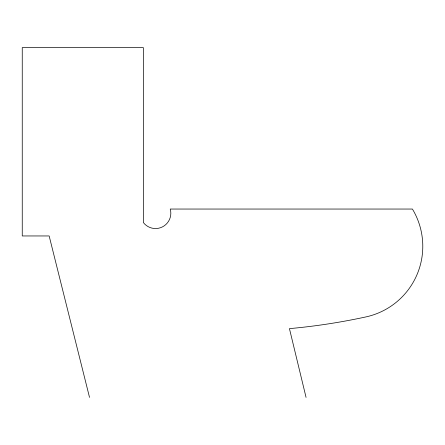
<?xml version="1.0" encoding="UTF-8"?>
<svg xmlns="http://www.w3.org/2000/svg" width="445" height="445" viewBox="0 0 445 445"><rect width="100%" height="100%" fill="white"/><g stroke="black" fill="none" stroke-linecap="round" stroke-linejoin="round"><path stroke-width="0.67" d="M89.523 397.402L49.156 235.956L22.25 235.956L22.25 47.598L143.335 47.598L143.335 222.5A15.308 15.308 0 0 0 170.246 209.044L412.42 209.044A72.24 72.24 0 0 1 365.89 316.923A622.905 622.905 0 0 1 289.439 328.627L306.06 397.402"/></g></svg>
